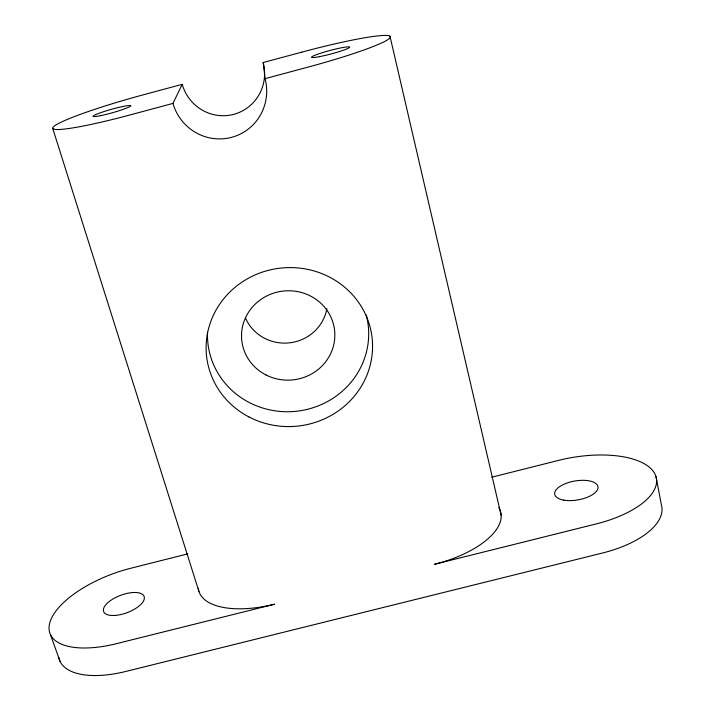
<?xml version="1.0" encoding="UTF-8"?>
<svg xmlns="http://www.w3.org/2000/svg" width="711" height="711" viewBox="0 0 711 711"><rect width="100%" height="100%" fill="white"/><g stroke="black" fill="none" stroke-linecap="round" stroke-linejoin="round"><path stroke-width="1.07" d="M182.22 84.325L143.764 94.687A87.266 7.954 -15.6 0 0 53.005 127.367A87.266 7.954 -15.6 0 0 129.198 115.173L172.951 103.397L182.22 84.325A42.784 41.922 70.4 0 0 233.848 114.311A42.784 41.922 70.4 0 0 263.186 62.524L301.74 52.161M172.951 103.397A48.535 47.673 65.8 0 0 231.724 137.303A48.535 47.673 65.8 0 0 265.079 78.654L308.965 66.861A87.8 8.025 -15 0 0 390.392 36.643A87.8 8.025 -15 0 0 301.748 52.161M187.757 553.878L130.682 568.276A78.69 33.915 -20.5 0 0 49.379 624.569A78.69 33.915 -20.5 0 0 116.275 643.713L274.473 604.226A77.872 34.821 -17.1 0 1 198.289 588.308M491.674 477.241L558.304 460.444A80.041 34.999 -9.9 0 1 654.316 472.851A80.041 34.999 -9.9 0 1 596.378 523.883L434.501 564.285A78.299 35.195 -13.4 0 0 498.855 507.645M50.481 634.71L60.062 661.408M52.712 128.362L198.893 591.303M389.975 36.217L501.193 515.519M656.022 476.699L661.381 504.846A79.49 36.35 -9.5 0 1 602.448 553.025L125.767 671.468A78.157 35.203 -20.8 0 1 58.791 657.453M263.186 62.524L265.079 78.654M366.236 314.937A80.645 77.188 -5.7 0 1 296.531 411.242A80.645 77.188 -5.7 0 1 207.532 332.259M326.891 308.627A42.66 41.158 -5.6 0 1 289.688 342.818A42.66 41.158 -5.6 0 1 245.535 318.128M101.006 115.573A19.606 1.778 -15.7 0 0 130.691 105.948A19.606 1.778 -15.7 0 0 103.984 111.565A19.606 1.778 -15.7 0 0 101.006 115.573M319.417 56.667A19.766 1.813 -14.9 0 0 349.572 47.406A19.766 1.813 -14.9 0 0 322.67 52.587A19.766 1.813 -14.9 0 0 319.417 56.667M249.063 417.002A83.258 79.454 -5.7 0 0 372.546 344.879A83.258 79.454 -5.7 0 0 246.388 279.37A83.258 79.454 -5.7 0 0 249.063 417.002M265.958 374.946A46.686 44.677 -5.7 0 0 334.837 333.859A46.686 44.677 -5.7 0 0 263.763 297.58A46.686 44.677 -5.7 0 0 265.958 374.946M563.779 500.126A21.979 9.572 -9.9 0 0 597.951 488.315A21.979 9.572 -9.9 0 0 567.289 482.929A21.979 9.572 -9.9 0 0 563.779 500.126M115.315 615.415A21.606 9.261 -20.5 0 0 144.28 597.009A21.606 9.261 -20.5 0 0 112.027 599.551A21.606 9.261 -20.5 0 0 115.315 615.415"/></g></svg>
